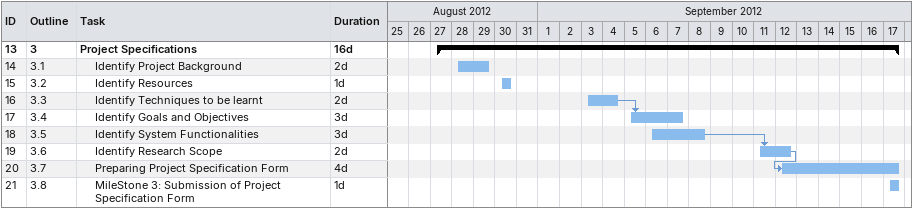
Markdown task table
| ID | WBS | Task | Duration | Start | Finish | Predecessors |
|---|---|---|---|---|---|---|
| 13 | 3 | **Project Specifications** | 16d | 2012-08-27 | 2012-09-17 |  |
| 14 | 3.1 | Identify Project Background | 2d | 2012-08-28 | 2012-08-29 |  |
| 15 | 3.2 | Identify Resources | 1d | 2012-08-30 | 2012-08-30 |  |
| 16 | 3.3 | Identify Techniques to be learnt | 2d | 2012-09-03 | 2012-09-04 |  |
| 17 | 3.4 | Identify Goals and Objectives | 3d | 2012-09-05 | 2012-09-07 | 16 |
| 18 | 3.5 | Identify System Functionalities | 3d | 2012-09-06 | 2012-09-08 |  |
| 19 | 3.6 | Identify Research Scope | 2d | 2012-09-11 | 2012-09-12 | 18 |
| 20 | 3.7 | Preparing Project Specification Form | 4d | 2012-09-12 | 2012-09-17 | 19 |
| 21 | 3.8 | MileStone 3: Submission of Project Specification Form | 1d | 2012-09-17 | 2012-09-17 |  |
